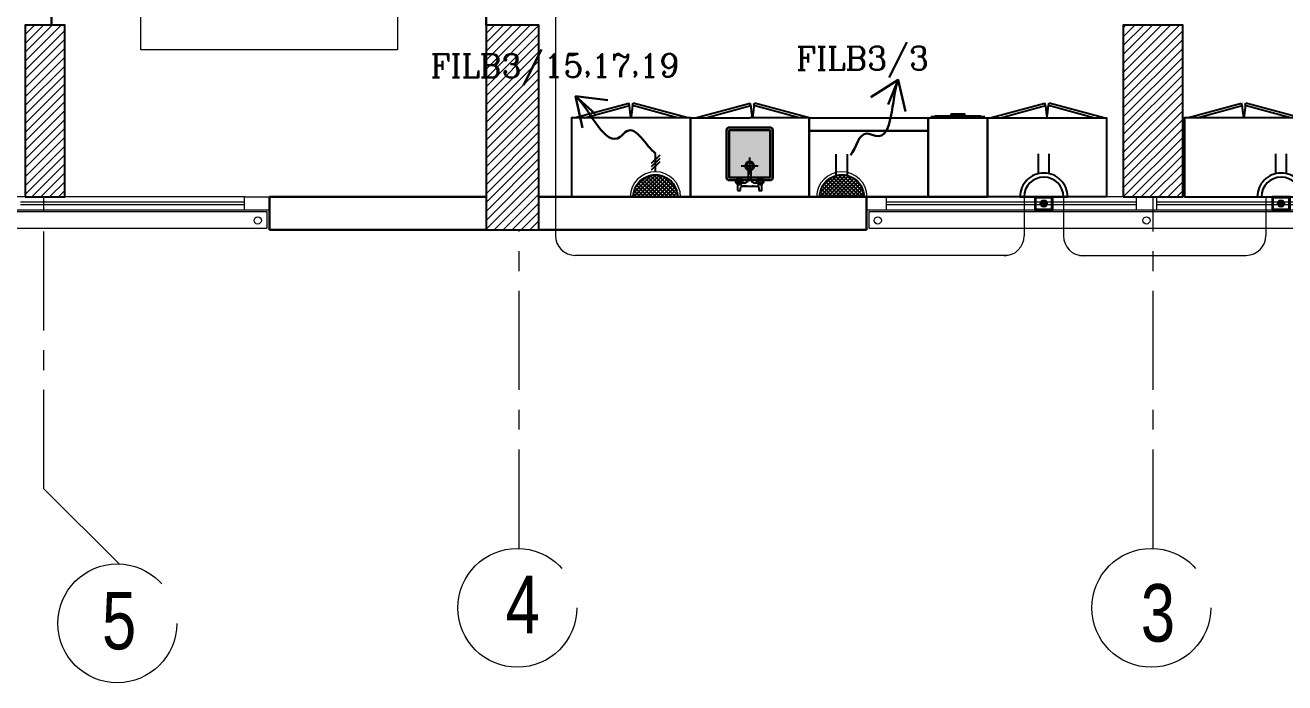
# Model space of a CAD drawing. Extents: x 1315 to 1416, y 473 to 837.
# Drawn here: x 1365.15 to 1374.68, y 610.18 to 615.15 of the extents above; entities that cross this region are included whole.
import ezdxf

# ---------------------------------------------------------------- set-up
doc = ezdxf.new("R2010")
doc.units = 0
doc.header["$MEASUREMENT"] = 0
for name, pattern in [('ACAD_ISO02W100', [15, 12, -3]), ('CENTERX2', [4, 2.5, -0.5, 0.5, -0.5]), ('DASHED', [19.05, 12.7, -6.35])]:
    doc.linetypes.add(name, pattern=pattern)
doc.layers.get('0').update_dxf_attribs({"color": 252, "linetype": 'CONTINUOUS', "lineweight": 30})
for name, color, linetype in [('-FUR', 252, 'CONTINUOUS'), ('E-SOCKETS', 6, 'CONTINUOUS'), ('POWER', 1, 'CONTINUOUS'), ('SAN', 252, 'CONTINUOUS'), ('WIRING', 4, 'CONTINUOUS')]:
    doc.layers.add(name, color=color, linetype=linetype)
for name, color, linetype, lineweight in [('axis', 252, 'CENTERX2', 5), ('Column', 252, 'CONTINUOUS', 25), ('elev', 252, 'CONTINUOUS', 9), ('Elevation', 252, 'CONTINUOUS', 18), ('hatch', 252, 'CONTINUOUS', 9), ('PLAN-ELEV', 252, 'CONTINUOUS', 5), ('txt in circle', 252, 'CONTINUOUS', 13), ('Wall', 252, 'CONTINUOUS', 30), ('WINDOW', 252, 'CONTINUOUS', 5), ('WIRRING', 3, 'CONTINUOUS', 5)]:
    doc.layers.add(name, color=color, linetype=linetype, lineweight=lineweight)
doc.styles.add('ARIAL', font='arial.ttf')
doc.styles.add('E80', font='romanc.shx')
doc.styles.add('SOSA2', font='SOSA.shx', dxfattribs={"width": 0.8})
doc.dimstyles.new('DIM-100-IN', dxfattribs={"dimtxt": 0.22, "dimasz": 0.1, "dimexe": 0.15, "dimexo": 0.15, "dimgap": 0, "dimtad": 0, "dimrnd": 0.05, "dimzin": 1, "dimdsep": 46, "dimtxsty": 'ARIAL', "dimblk": 'DOT', "dimcen": 0.2, "dimclrd": 256, "dimclre": 256, "dimclrt": 23, "dimadec": 0, "dimazin": 0, "dimtfac": 1, "dimtmove": 2, "dimatfit": 2, "dimldrblk": 'OPEN90', "dimfxl": 0.15, "dimfxlon": 1, "dimtolj": 1, "dimtzin": 0, "dimlwe": -1, "dimarcsym": 0})
pattern_1 = [(45, (1560.84348, 299.532407), (-0.0336759605, 0.0336759605), [])]

# ---------------------------------------------------------------- blocks, each defined once
blk = doc.blocks.new('A$C11ED6BD5')
at = {"layer": 'axis', "color": 0, "ltscale": 0.3}
for p, q in [((-17.05, -1.9611), (-17.05, 0.25)), ((-8.65, -2.4111), (-8.65, 0.25)), ((-13.45, -2.4111), (-13.45, 0))]:
    blk.add_line(p, q, dxfattribs=at)
at = {"layer": 'axis', "color": 0, "ltscale": 2}
blk.add_line((-17.05, -1.9611), (-16.4793, -2.5286), dxfattribs=at)
at = {"layer": 'axis', "color": 0}
for centre in [(-13.4634, -2.8609), (-8.6634, -2.8609), (-16.4927, -2.9784)]:
    blk.add_circle(centre, 0.45, dxfattribs=at)
at = {"layer": 'txt in circle', "color": 0, "ltscale": 0.01, "char_height": 0.4355, "attachment_point": 5, "style": 'SOSA2'}
for s, insert in [('4', (-13.4217, -2.8355)), ('5', (-16.4788, -2.9608)), ('3', (-8.6127, -2.9019))]:
    blk.add_mtext(s, dxfattribs=dict(at, insert=insert))
blk = doc.blocks.new('5')
at = {"layer": '-FUR', "linetype": 'ACAD_ISO02W100'}
for p, q in [((41999.7885, -66320.4478), (42000.6885, -66320.4478)), ((41999.8085, -66321.0478), (42000.2221, -66321.1587)), ((41999.8858, -66321.0478), (42000.2273, -66321.1393)), ((42000.5913, -66321.0478), (42000.2498, -66321.1393)), ((42000.6685, -66321.0478), (42000.255, -66321.1587)), ((42000.2273, -66321.1393), (42000.2221, -66321.1587)), ((42000.2498, -66321.1393), (42000.255, -66321.1587))]:
    blk.add_line(p, q, dxfattribs=at)
at = {"layer": '-FUR'}
blk.add_lwpolyline([(41999.7885, -66320.4478), (42000.6885, -66320.4478), (42000.6885, -66321.0478), (41999.7885, -66321.0478)], close=True, dxfattribs=at)
at = {"layer": '-FUR', "linetype": 'ACAD_ISO02W100'}
for centre, start, end in [((42001.7538, -66321.2808), 171.26112, 174.70691), ((41998.7233, -66321.2808), 5.29309, 8.73888)]:
    blk.add_arc(centre, 1.5331, start, end, dxfattribs=at)
blk = doc.blocks.new('YY5Y5')
at = {"layer": 'SAN', "color": 1}
for p, q in [((434.16, 537.56), (433.7, 538.02)), ((434.16, 536.15), (433.7, 535.69)), ((433.83, 542.04), (433.83, 538.56)), ((435.73, 542.41), (434.2, 542.41)), ((435.58, 537.56), (436.04, 538.02)), ((435.58, 536.15), (436.04, 535.69)), ((435.73, 540.55), (435.73, 542.41)), ((436.72, 537.65), (438.25, 537.65)), ((446.18, 539.55), (436.73, 539.55)), ((443.04, 539.55), (446.16, 539.55)), ((444.65, 537.65), (446.18, 537.65)), ((447.32, 537.56), (446.86, 538.02)), ((447.32, 536.15), (446.86, 535.69)), ((447.16, 542.41), (447.16, 540.55)), ((448.69, 542.41), (447.16, 542.41)), ((448.74, 537.56), (449.2, 538.02)), ((448.74, 536.15), (449.2, 535.69)), ((449.07, 538.56), (449.07, 542.04)), ((440.5, 535.4), (440.5, 528.74)), ((440.87, 528.36), (442.03, 528.36)), ((442.4, 528.74), (442.4, 535.4))]:
    blk.add_line(p, q, dxfattribs=at)
at = {"layer": 'SAN', "color": 1, "linetype": 'Continuous'}
blk.add_line((439.23, 539.55), (439.86, 539.55), dxfattribs=at)
at = {"layer": 'SAN', "color": 2, "linetype": 'DASHED'}
for points in [[(441.45, 532.42), (441.45, 521.63)], [(436.06, 527.03), (446.84, 527.03)]]:
    blk.add_lwpolyline(points, dxfattribs=at)
at = {"layer": 'SAN', "color": 1}
for centre, radius in [((434.87, 536.85), 2), ((434.87, 536.85), 1), ((434.87, 536.85), 0.8), ((448.03, 536.85), 2), ((448.03, 536.85), 1), ((448.03, 536.85), 0.8)]:
    blk.add_circle(centre, radius, dxfattribs=at)
for centre, radius, start, end in [((434.2, 542.04), 0.375, 90, 180), ((436.73, 540.55), 1, 180, 270), ((438.25, 535.4), 2.25, 0, 90), ((444.65, 535.4), 2.25, 90, 180), ((446.16, 540.55), 1, 270, 0), ((448.69, 542.04), 0.375, 0, 90), ((441.45, 527.03), 2.86, 109.43194, 70.56806), ((441.45, 527.03), 2.08, 117.27647, 62.72353), ((440.87, 528.74), 0.375, 180, 270), ((442.03, 528.74), 0.375, 270, 360)]:
    blk.add_arc(centre, radius, start, end, dxfattribs=at)
blk = doc.blocks.new('fd')
at = {"layer": '-FUR'}
h = blk.add_hatch(color=254, dxfattribs=at)
h.paths.add_polyline_path([(1322.6636, 576.6994), (1322.3536, 576.6994), (1322.3536, 577.0594), (1322.6636, 577.0594)], flags=16)
edge = h.paths.add_edge_path()
edge.add_line((1322.6636, 576.6794), (1322.3536, 576.6794))
edge.add_arc((1322.3536, 576.6994), 0.02, 180, 270, ccw=False)
edge.add_line((1322.3336, 576.6994), (1322.3336, 577.0594))
edge.add_arc((1322.3536, 577.0594), 0.02, 90, 180, ccw=False)
edge.add_line((1322.3536, 577.0794), (1322.6636, 577.0794))
edge.add_arc((1322.6636, 577.0594), 0.02, 0, 90, ccw=False)
edge.add_line((1322.6836, 577.0594), (1322.6836, 576.6994))
edge.add_arc((1322.6636, 576.6994), 0.02, -90, 0, ccw=False)
blk.add_hatch(color=253, dxfattribs=at).paths.add_polyline_path([(1322.6636, 577.0594), (1322.6636, 576.6994), (1322.3536, 576.6994), (1322.3536, 577.0594)])
h = blk.add_hatch(color=251, dxfattribs=at)
h.paths.add_polyline_path([(1322.6337, 577.0294), (1322.6636, 577.0594), (1322.6636, 576.6994), (1322.6336, 576.7294)])
h.paths.add_polyline_path([(1322.6336, 576.7294), (1322.6636, 576.6994), (1322.3536, 576.6994), (1322.3836, 576.7294)])
h = blk.add_hatch(color=252, dxfattribs=at)
h.paths.add_polyline_path([(1322.3836, 577.0294), (1322.3536, 577.0594), (1322.6636, 577.0594), (1322.6337, 577.0294)])
h.paths.add_polyline_path([(1322.3836, 576.7294), (1322.3536, 576.6994), (1322.3536, 577.0594), (1322.3836, 577.0294)])
for p, q in [((1322.4784, 577.2056), (1322.0597, 577.2056)), ((1322.4784, 577.2056), (1322.9597, 577.2056)), ((1322.0597, 576.6056), (1322.5097, 576.6056)), ((1322.9597, 576.6056), (1322.5097, 576.6056))]:
    blk.add_line(p, q, dxfattribs=at)
at = {"layer": '-FUR', "linetype": 'ACAD_ISO02W100'}
for p, q in [((1322.0597, 577.2056), (1322.5097, 577.2056)), ((1322.9597, 577.2056), (1322.5097, 577.2056)), ((1322.0997, 576.6056), (1322.5133, 576.4948)), ((1322.177, 576.6056), (1322.5185, 576.5141)), ((1322.8824, 576.6056), (1322.541, 576.5141)), ((1322.9597, 576.6056), (1322.5462, 576.4948)), ((1322.5185, 576.5141), (1322.5133, 576.4948)), ((1322.541, 576.5141), (1322.5462, 576.4948))]:
    blk.add_line(p, q, dxfattribs=at)
for centre, start, end in [((1324.045, 576.3727), 171.26112, 174.70691), ((1321.0144, 576.3727), 5.29309, 8.73888)]:
    blk.add_arc(centre, 1.5331, start, end, dxfattribs=at)
for p, q in [((1322.0597, 577.2056), (1322.0597, 576.6056)), ((1322.9597, 577.2056), (1322.9597, 576.6056))]:
    blk.add_line(p, q)
blk.add_lwpolyline([(1322.6636, 576.6794), (1322.3536, 576.6794, -0.414214), (1322.3336, 576.6994), (1322.3336, 577.0594, -0.414214), (1322.3536, 577.0794), (1322.6636, 577.0794, -0.414214), (1322.6836, 577.0594), (1322.6836, 576.6994, -0.414214)], format="xyb", close=True)
blk.add_lwpolyline([(1322.6636, 576.6794), (1322.3536, 576.6794, -0.414214), (1322.3336, 576.6994), (1322.3336, 577.0594, -0.414214), (1322.3536, 577.0794), (1322.6636, 577.0794, -0.414214), (1322.6836, 577.0594), (1322.6836, 576.6994, -0.414214)], format="xyb", close=True)
blk.add_lwpolyline([(1322.6636, 576.6994), (1322.3536, 576.6994), (1322.3536, 577.0594), (1322.6636, 577.0594)], close=True)
at = {"extrusion": (0, 0, -1), "xscale": 0.0121000000000322, "yscale": 0.0121000000000322, "zscale": -0.0121}
blk.add_blockref('YY5Y5', (-1327.8502, 570.5947), dxfattribs=at)
blk = doc.blocks.new('juy')
blk.add_line((1322.9597, 577.2056), (1322.9597, 576.6056))
blk.add_blockref('fd', (0, 0))
blk = doc.blocks.new('ba7es')
at = {"layer": '-FUR', "linetype": 'ACAD_ISO02W100'}
blk.add_line((1323.8895, 576.6578), (1322.9895, 576.6578), dxfattribs=at)
for p, q in [((1323.8895, 577.2578), (1322.9895, 577.2578)), ((1322.9895, 577.2578), (1322.9895, 576.6578)), ((1323.8895, 576.6578), (1323.8895, 577.2578)), ((1322.9895, 576.6578), (1322.9895, 576.7578)), ((1322.9895, 576.7578), (1323.8895, 576.7578))]:
    blk.add_line(p, q)
blk = doc.blocks.new('3')
at = {"layer": '-FUR', "linetype": 'ACAD_ISO02W100'}
blk.add_line((41990.0194, -66320.4802), (41990.4694, -66320.4802), dxfattribs=at)
at = {"layer": '-FUR'}
for p, q in [((41990.0394, -66321.0902), (41990.4494, -66321.0902)), ((41990.0694, -66321.0952), (41990.4194, -66321.0952))]:
    blk.add_line(p, q, dxfattribs=at)
blk.add_lwpolyline([(41990.0194, -66321.0802), (41990.4694, -66321.0802), (41990.4694, -66320.4802), (41990.0194, -66320.4802)], close=True, dxfattribs=at)
at = {"layer": '-FUR', "color": 1}
blk.add_lwpolyline([(41990.1944, -66321.1102), (41990.2944, -66321.1102), (41990.2944, -66321.1002), (41990.1944, -66321.1002)], close=True, dxfattribs=at)
blk = doc.blocks.new('LAB1')
h = blk.add_hatch(color=256)
h.set_gradient(color1=(255, 191, 127), color2=(255, 181, 107), one_color=1, tint=0.71)
h.paths.add_polyline_path([(991.8811, 470.2735), (991.5711, 470.2735), (991.5711, 469.9135), (991.8811, 469.9135)], flags=0)
edge = h.paths.add_edge_path(flags=17)
edge.add_line((991.8811, 470.2935), (991.5711, 470.2935))
edge.add_arc((991.5711, 470.2735), 0.02, 90, 180)
edge.add_line((991.5511, 470.2735), (991.5511, 469.9135))
edge.add_arc((991.5711, 469.9135), 0.02, 180, 270)
edge.add_line((991.5711, 469.8935), (991.8811, 469.8935))
edge.add_arc((991.8811, 469.9135), 0.02, 270, 360)
edge.add_line((991.9011, 469.9135), (991.9011, 470.2735))
edge.add_arc((991.8811, 470.2735), 0.02, 360, 450)
edge = h.paths.add_edge_path(flags=0)
edge.add_line((991.7145, 469.9805), (991.7145, 469.8999))
edge = h.paths.add_edge_path(flags=0)
edge.add_line((991.7376, 469.8999), (991.7376, 469.9805))
edge = h.paths.add_edge_path(flags=0)
edge.add_line((991.7261, 469.9359), (991.7261, 470.0664))
edge = h.paths.add_edge_path(flags=0)
edge.add_line((991.7913, 470.0012), (991.6608, 470.0012))
edge = h.paths.add_edge_path(flags=0)
edge.add_arc((991.7261, 470.0012), 0.0346, -70.56806, 250.56806, ccw=False)
edge = h.paths.add_edge_path(flags=0)
edge.add_arc((991.7261, 470.0012), 0.0251, -62.72353, 242.72353, ccw=False)
edge = h.paths.add_edge_path(flags=0)
edge.add_arc((991.7191, 469.9805), 0.00454, 90, 180, ccw=False)
edge = h.paths.add_edge_path(flags=0)
edge.add_arc((991.7331, 469.9805), 0.00454, 0, 90, ccw=False)
edge = h.paths.add_edge_path(flags=0)
edge.add_line((991.7331, 469.985), (991.7191, 469.985))
edge = h.paths.add_edge_path(flags=16)
edge.add_arc((991.6464, 469.8823), 0.0121, 0, 360, ccw=False)
edge = h.paths.add_edge_path(flags=16)
edge.add_line((991.7971, 469.8908), (991.7916, 469.8964))
edge = h.paths.add_edge_path(flags=16)
edge.add_line((991.8143, 469.8908), (991.8198, 469.8964))
edge = h.paths.add_edge_path(flags=16)
edge.add_line((991.6379, 469.8908), (991.6323, 469.8964))
edge = h.paths.add_edge_path(flags=16)
edge.add_line((991.655, 469.8908), (991.6606, 469.8964))
h = blk.add_hatch(color=256)
h.set_gradient(color1=(255, 191, 127), color2=(255, 181, 107), one_color=1, tint=0.71)
edge = h.paths.add_edge_path(flags=17)
edge.add_line((991.8811, 470.2935), (991.5711, 470.2935))
edge.add_arc((991.5711, 470.2735), 0.02, 90, 180)
edge.add_line((991.5511, 470.2735), (991.5511, 469.9135))
edge.add_arc((991.5711, 469.9135), 0.02, 180, 270)
edge.add_line((991.5711, 469.8935), (991.8811, 469.8935))
edge.add_arc((991.8811, 469.9135), 0.02, 270, 360)
edge.add_line((991.9011, 469.9135), (991.9011, 470.2735))
edge.add_arc((991.8811, 470.2735), 0.02, 360, 450)
h.paths.add_polyline_path([(991.8811, 470.2735), (991.5711, 470.2735), (991.5711, 469.9135), (991.8811, 469.9135)], flags=0)
edge = h.paths.add_edge_path(flags=0)
edge.add_line((991.7145, 469.9805), (991.7145, 469.8999))
edge = h.paths.add_edge_path(flags=0)
edge.add_line((991.7376, 469.8999), (991.7376, 469.9805))
edge = h.paths.add_edge_path(flags=0)
edge.add_line((991.7261, 469.9359), (991.7261, 470.0664))
edge = h.paths.add_edge_path(flags=0)
edge.add_line((991.7913, 470.0012), (991.6608, 470.0012))
edge = h.paths.add_edge_path(flags=0)
edge.add_arc((991.7261, 470.0012), 0.0346, -70.56806, 250.56806, ccw=False)
edge = h.paths.add_edge_path(flags=0)
edge.add_arc((991.7261, 470.0012), 0.0251, -62.72353, 242.72353, ccw=False)
edge = h.paths.add_edge_path(flags=0)
edge.add_arc((991.7191, 469.9805), 0.00454, 90, 180, ccw=False)
edge = h.paths.add_edge_path(flags=0)
edge.add_arc((991.7331, 469.9805), 0.00454, 0, 90, ccw=False)
edge = h.paths.add_edge_path(flags=0)
edge.add_line((991.7331, 469.985), (991.7191, 469.985))
edge = h.paths.add_edge_path(flags=16)
edge.add_arc((991.6464, 469.8823), 0.0121, 0, 360, ccw=False)
edge = h.paths.add_edge_path(flags=16)
edge.add_line((991.7971, 469.8908), (991.7916, 469.8964))
edge = h.paths.add_edge_path(flags=16)
edge.add_line((991.8143, 469.8908), (991.8198, 469.8964))
edge = h.paths.add_edge_path(flags=16)
edge.add_line((991.6379, 469.8908), (991.6323, 469.8964))
edge = h.paths.add_edge_path(flags=16)
edge.add_line((991.655, 469.8908), (991.6606, 469.8964))
h = blk.add_hatch(color=256)
h.set_gradient(color1=(255, 191, 127), color2=(255, 181, 107), one_color=1, tint=0.71)
edge = h.paths.add_edge_path(flags=16)
edge.add_line((991.8811, 470.2935), (991.5711, 470.2935))
edge.add_arc((991.5711, 470.2735), 0.02, 90, 180)
edge.add_line((991.5511, 470.2735), (991.5511, 469.9135))
edge.add_arc((991.5711, 469.9135), 0.02, 180, 270)
edge.add_line((991.5711, 469.8935), (991.8811, 469.8935))
edge.add_arc((991.8811, 469.9135), 0.02, 270, 360)
edge.add_line((991.9011, 469.9135), (991.9011, 470.2735))
edge.add_arc((991.8811, 470.2735), 0.02, 360, 450)
edge = h.paths.add_edge_path()
edge.add_arc((991.6464, 469.8823), 0.0242, 0, 360, ccw=False)
edge = h.paths.add_edge_path(flags=16)
edge.add_arc((991.6464, 469.8823), 0.0121, 0, 360, ccw=False)
edge = h.paths.add_edge_path(flags=16)
edge.add_arc((991.6464, 469.8823), 0.00968, 0, 360, ccw=False)
edge = h.paths.add_edge_path(flags=16)
edge.add_line((991.6379, 469.8908), (991.6323, 469.8964))
edge = h.paths.add_edge_path(flags=16)
edge.add_line((991.6379, 469.8737), (991.6323, 469.8682))
edge = h.paths.add_edge_path(flags=16)
edge.add_line((991.655, 469.8908), (991.6606, 469.8964))
edge = h.paths.add_edge_path(flags=16)
edge.add_line((991.655, 469.8737), (991.6606, 469.8682))
h = blk.add_hatch(color=256)
h.set_gradient(color1=(255, 191, 127), color2=(255, 181, 107), one_color=1, tint=0.71)
edge = h.paths.add_edge_path(flags=16)
edge.add_line((991.8811, 470.2935), (991.5711, 470.2935))
edge.add_arc((991.5711, 470.2735), 0.02, 90, 180)
edge.add_line((991.5511, 470.2735), (991.5511, 469.9135))
edge.add_arc((991.5711, 469.9135), 0.02, 180, 270)
edge.add_line((991.5711, 469.8935), (991.8811, 469.8935))
edge.add_arc((991.8811, 469.9135), 0.02, 270, 360)
edge.add_line((991.9011, 469.9135), (991.9011, 470.2735))
edge.add_arc((991.8811, 470.2735), 0.02, 360, 450)
edge = h.paths.add_edge_path()
edge.add_arc((991.8057, 469.8823), 0.0242, 0, 360, ccw=False)
edge = h.paths.add_edge_path(flags=16)
edge.add_arc((991.8057, 469.8823), 0.0121, 0, 360, ccw=False)
edge = h.paths.add_edge_path(flags=16)
edge.add_arc((991.8057, 469.8823), 0.00968, 0, 360, ccw=False)
edge = h.paths.add_edge_path(flags=16)
edge.add_line((991.7971, 469.8908), (991.7916, 469.8964))
edge = h.paths.add_edge_path(flags=16)
edge.add_line((991.7971, 469.8737), (991.7916, 469.8682))
edge = h.paths.add_edge_path(flags=16)
edge.add_line((991.8143, 469.8908), (991.8198, 469.8964))
edge = h.paths.add_edge_path(flags=16)
edge.add_line((991.8143, 469.8737), (991.8198, 469.8682))
h = blk.add_hatch(color=256)
h.set_gradient(color1=(255, 191, 127), color2=(255, 181, 107), one_color=1, tint=0.71)
edge = h.paths.add_edge_path(flags=16)
edge.add_line((991.8811, 470.2935), (991.5711, 470.2935))
edge.add_arc((991.5711, 470.2735), 0.02, 90, 180)
edge.add_line((991.5511, 470.2735), (991.5511, 469.9135))
edge.add_arc((991.5711, 469.9135), 0.02, 180, 270)
edge.add_line((991.5711, 469.8935), (991.8811, 469.8935))
edge.add_arc((991.8811, 469.9135), 0.02, 270, 360)
edge.add_line((991.9011, 469.9135), (991.9011, 470.2735))
edge.add_arc((991.8811, 470.2735), 0.02, 360, 450)
edge = h.paths.add_edge_path(flags=0)
edge.add_line((991.7145, 469.9805), (991.7145, 469.8999))
edge = h.paths.add_edge_path()
edge.add_arc((991.6873, 469.8999), 0.0272, 270, 360, ccw=False)
h = blk.add_hatch(color=256)
h.set_gradient(color1=(255, 191, 127), color2=(255, 181, 107), one_color=1, tint=0.71)
edge = h.paths.add_edge_path(flags=16)
edge.add_line((991.8811, 470.2935), (991.5711, 470.2935))
edge.add_arc((991.5711, 470.2735), 0.02, 90, 180)
edge.add_line((991.5511, 470.2735), (991.5511, 469.9135))
edge.add_arc((991.5711, 469.9135), 0.02, 180, 270)
edge.add_line((991.5711, 469.8935), (991.8811, 469.8935))
edge.add_arc((991.8811, 469.9135), 0.02, 270, 360)
edge.add_line((991.9011, 469.9135), (991.9011, 470.2735))
edge.add_arc((991.8811, 470.2735), 0.02, 360, 450)
edge = h.paths.add_edge_path(flags=0)
edge.add_line((991.7376, 469.8999), (991.7376, 469.9805))
edge = h.paths.add_edge_path()
edge.add_arc((991.7648, 469.8999), 0.0272, 180, 270, ccw=False)
h = blk.add_hatch(color=256)
h.set_gradient(color1=(255, 191, 127), color2=(255, 181, 107), one_color=1, tint=0.71)
edge = h.paths.add_edge_path(flags=16)
edge.add_line((991.8811, 470.2935), (991.5711, 470.2935))
edge.add_arc((991.5711, 470.2735), 0.02, 90, 180)
edge.add_line((991.5511, 470.2735), (991.5511, 469.9135))
edge.add_arc((991.5711, 469.9135), 0.02, 180, 270)
edge.add_line((991.5711, 469.8935), (991.8811, 469.8935))
edge.add_arc((991.8811, 469.9135), 0.02, 270, 360)
edge.add_line((991.9011, 469.9135), (991.9011, 470.2735))
edge.add_arc((991.8811, 470.2735), 0.02, 360, 450)
h.paths.add_polyline_path([(991.8811, 470.2735), (991.5711, 470.2735), (991.5711, 469.9135), (991.8811, 469.9135)], flags=0)
edge = h.paths.add_edge_path(flags=17)
edge.add_line((991.8811, 470.2935), (991.5711, 470.2935))
edge.add_arc((991.5711, 470.2735), 0.02, 90, 180)
edge.add_line((991.5511, 470.2735), (991.5511, 469.9135))
edge.add_arc((991.5711, 469.9135), 0.02, 180, 270)
edge.add_line((991.5711, 469.8935), (991.8811, 469.8935))
edge.add_arc((991.8811, 469.9135), 0.02, 270, 360)
edge.add_line((991.9011, 469.9135), (991.9011, 470.2735))
edge.add_arc((991.8811, 470.2735), 0.02, 360, 450)
edge = h.paths.add_edge_path(flags=0)
edge.add_line((991.7145, 469.9805), (991.7145, 469.8999))
edge = h.paths.add_edge_path(flags=0)
edge.add_line((991.7376, 469.8999), (991.7376, 469.9805))
edge = h.paths.add_edge_path(flags=0)
edge.add_line((991.7261, 469.9359), (991.7261, 470.0664))
edge = h.paths.add_edge_path(flags=0)
edge.add_line((991.7913, 470.0012), (991.6608, 470.0012))
edge = h.paths.add_edge_path(flags=0)
edge.add_arc((991.7261, 470.0012), 0.0346, -70.56806, 250.56806, ccw=False)
edge = h.paths.add_edge_path(flags=0)
edge.add_arc((991.7261, 470.0012), 0.0251, -62.72353, 242.72353, ccw=False)
edge = h.paths.add_edge_path(flags=0)
edge.add_arc((991.7191, 469.9805), 0.00454, 90, 180, ccw=False)
edge = h.paths.add_edge_path(flags=0)
edge.add_arc((991.7331, 469.9805), 0.00454, 0, 90, ccw=False)
edge = h.paths.add_edge_path(flags=0)
edge.add_line((991.7331, 469.985), (991.7191, 469.985))
edge = h.paths.add_edge_path(flags=16)
edge.add_arc((991.8057, 469.8823), 0.0121, 0, 360, ccw=False)
edge = h.paths.add_edge_path(flags=16)
edge.add_arc((991.6464, 469.8823), 0.0121, 0, 360, ccw=False)
edge = h.paths.add_edge_path(flags=16)
edge.add_line((991.7971, 469.8908), (991.7916, 469.8964))
edge = h.paths.add_edge_path(flags=16)
edge.add_line((991.8143, 469.8908), (991.8198, 469.8964))
edge = h.paths.add_edge_path(flags=16)
edge.add_line((991.6379, 469.8908), (991.6323, 469.8964))
edge = h.paths.add_edge_path(flags=16)
edge.add_line((991.655, 469.8908), (991.6606, 469.8964))
h = blk.add_hatch(color=256)
h.set_gradient(color1=(255, 191, 127), color2=(255, 181, 107), one_color=1, tint=0.71)
edge = h.paths.add_edge_path()
edge.add_arc((991.6464, 469.8823), 0.0242, 0, 360, ccw=False)
edge = h.paths.add_edge_path(flags=16)
edge.add_arc((991.6464, 469.8823), 0.0121, 0, 360, ccw=False)
edge = h.paths.add_edge_path(flags=16)
edge.add_arc((991.6464, 469.8823), 0.00968, 0, 360, ccw=False)
edge = h.paths.add_edge_path(flags=16)
edge.add_line((991.6379, 469.8908), (991.6323, 469.8964))
edge = h.paths.add_edge_path(flags=16)
edge.add_line((991.6379, 469.8737), (991.6323, 469.8682))
edge = h.paths.add_edge_path(flags=16)
edge.add_line((991.655, 469.8908), (991.6606, 469.8964))
edge = h.paths.add_edge_path(flags=16)
edge.add_line((991.655, 469.8737), (991.6606, 469.8682))
h = blk.add_hatch(color=256)
h.set_gradient(color1=(255, 191, 127), color2=(255, 181, 107), one_color=1, tint=0.71)
edge = h.paths.add_edge_path()
edge.add_arc((991.8057, 469.8823), 0.0242, 0, 360, ccw=False)
edge = h.paths.add_edge_path(flags=16)
edge.add_arc((991.8057, 469.8823), 0.00968, 0, 360, ccw=False)
edge = h.paths.add_edge_path(flags=16)
edge.add_line((991.7971, 469.8908), (991.7916, 469.8964))
edge = h.paths.add_edge_path(flags=16)
edge.add_line((991.7971, 469.8737), (991.7916, 469.8682))
edge = h.paths.add_edge_path(flags=16)
edge.add_line((991.8143, 469.8908), (991.8198, 469.8964))
edge = h.paths.add_edge_path(flags=16)
edge.add_line((991.8143, 469.8737), (991.8198, 469.8682))
h = blk.add_hatch(color=256)
h.set_gradient(color1=(255, 191, 127), color2=(255, 181, 107), one_color=1, tint=0.71)
edge = h.paths.add_edge_path(flags=17)
edge.add_arc((991.8057, 469.8823), 0.0121, 0, 360, ccw=False)
edge = h.paths.add_edge_path(flags=16)
edge.add_arc((991.8057, 469.8823), 0.00968, 0, 360, ccw=False)
edge = h.paths.add_edge_path(flags=16)
edge.add_line((991.7971, 469.8908), (991.7916, 469.8964))
edge = h.paths.add_edge_path(flags=16)
edge.add_line((991.7971, 469.8737), (991.7916, 469.8682))
edge = h.paths.add_edge_path(flags=16)
edge.add_line((991.8143, 469.8908), (991.8198, 469.8964))
edge = h.paths.add_edge_path(flags=16)
edge.add_line((991.8143, 469.8737), (991.8198, 469.8682))
at = {"xscale": -1, "rotation": 180}
for name, p in [('5', (-41009.4114, -65850.6805)), ('juy', (-330.7826, 1046.9729)), ('5', (-41004.7709, -65850.6805)), ('3', (-40996.9423, -65850.7129))]:
    blk.add_blockref(name, p, dxfattribs=at)
at = {"rotation": 179.999999999975}
for name, p in [('5', (42994.2157, -65850.6805)), ('ba7es', (2316.0667, 1047.0251))]:
    blk.add_blockref(name, p, dxfattribs=at)
blk = doc.blocks.new('DOUBLEX POWER SOCKET')
at = {"layer": 'POWER', "ltscale": 0.05}
h = blk.add_hatch(dxfattribs=at)
h.set_pattern_fill('ANSI37', color=213, scale=0.000177778, angle=-90, style=0)
h.set_pattern_definition([(135, (-134.804893, -140.661473), (0.0117851071, 0.0117851071), []), (45, (-134.804893, -140.661473), (0.0117851071, -0.0117851071), [])])
edge = h.paths.add_edge_path()
edge.add_line((112.7598, -131.9321), (112.4931, -131.9321))
edge.add_ellipse((112.6264, -131.9321), major_axis=(0.1333, 0), ratio=1, start_angle=0.00923, end_angle=180.00923, ccw=False)
at = {"color": 7}
blk.add_arc((112.6264, -131.9321), 0.1515, 0, 180, dxfattribs=at)
at = {"layer": 'POWER', "color": 6}
for p, q in [((112.5918, -131.8033), (112.5918, -131.6747)), ((112.6611, -131.8033), (112.6611, -131.6747)), ((112.8264, -131.9321), (112.4264, -131.9321))]:
    blk.add_line(p, q, dxfattribs=at)
at = {"layer": 'POWER', "color": 6, "extrusion": (0, 0, -1)}
blk.add_ellipse((112.6264, -131.9321), major_axis=(0.1333, 0), ratio=1, start_param=3.141431, end_param=6.283024, dxfattribs=at)
blk = doc.blocks.new('DOPLEX SOCKET WP')
at = {"layer": 'E-SOCKETS'}
blk.add_hatch(color=2, dxfattribs=at).paths.add_polyline_path([(48.2533, -124.2906, -1), (48.301, -124.2906, -1)])
at = {"layer": 'E-SOCKETS', "color": 2}
for p, q in [((48.2373, -124.0647), (48.2373, -123.9156)), ((48.3173, -124.0647), (48.3173, -123.9156)), ((48.0968, -124.2406), (48.4575, -124.2406)), ((48.1027, -124.2406), (48.4515, -124.2406))]:
    blk.add_line(p, q, dxfattribs=at)
for points in [[(48.3454, -124.2406), (48.2089, -124.2406), (48.2089, -124.3406), (48.3454, -124.3406)], [(48.3388, -124.2471), (48.2154, -124.2471), (48.2154, -124.3341), (48.3388, -124.3341)]]:
    blk.add_lwpolyline(points, close=True, dxfattribs=at)
blk.add_circle((48.2771, -124.2906), 0.0239, dxfattribs=at)
at = {"layer": 'E-SOCKETS', "color": 7, "linetype": 'DASHED'}
blk.add_arc((48.2771, -124.2406), 0.1804, 0, 180, dxfattribs=at)
at = {"layer": 'E-SOCKETS', "color": 2}
blk.add_arc((48.2771, -124.2406), 0.1491, 0, 180, dxfattribs=at)
blk = doc.blocks.new('INDUSTRIAL SOCKET 3PH')
at = {"layer": 'POWER', "ltscale": 0.05}
h = blk.add_hatch(dxfattribs=at)
h.set_pattern_fill('ANSI37', color=213, scale=0.00022374, style=0)
h.set_pattern_definition([(225, (63.929094, -429.509574), (-0.0148320304, 0.0148320304), []), (135, (63.929094, -429.509574), (0.0148320304, 0.0148320304), [])])
edge = h.paths.add_edge_path()
edge.add_line((52.9429, -117.9395), (52.9429, -118.2751))
edge.add_ellipse((52.9429, -118.1073), major_axis=(0, 0.1678), ratio=1, start_angle=0.00923, end_angle=180.00923, ccw=False)
at = {"color": 7}
blk.add_arc((52.9429, -118.1073), 0.1907, 90, 270, dxfattribs=at)
at = {"layer": 'POWER', "color": 6}
for p, q in [((52.9429, -117.8556), (52.9429, -118.359)), ((52.6876, -118.1383), (52.6233, -118.0719)), ((52.7131, -118.1384), (52.6488, -118.072)), ((52.7386, -118.1384), (52.6743, -118.0721)), ((52.7521, -118.1073), (52.6136, -118.107))]:
    blk.add_line(p, q, dxfattribs=at)
at = {"layer": 'POWER', "color": 6, "extrusion": (0, 0, -1)}
blk.add_ellipse((52.9429, -118.1073), major_axis=(0, 0.1678), ratio=1, start_param=3.141431, end_param=6.283024, dxfattribs=at)
blk = doc.blocks.new('_Dot')
at = {"color": 0, "linetype": 'ByBlock', "lineweight": -2}
blk.add_line((-0.5, 0), (-1, 0), dxfattribs=at)
at = {"color": 0, "linetype": 'ByBlock', "const_width": 0.5}
blk.add_lwpolyline([(-0.25, 0, 1), (0.25, 0, 1)], format="xyb", close=True, dxfattribs=at)

msp = doc.modelspace()

# ---------------------------------------------------------------- hatches: boundary and pattern name
at = {"layer": 'hatch'}
h = msp.add_hatch(dxfattribs=at)
h.set_pattern_fill('ANSI31', color=256, scale=0.015, style=0)
h.set_pattern_definition([(45, (1560.84348, 299.782407), (-0.0336759605, 0.0336759605), [])])
h.paths.add_polyline_path([(1365.1463, 613.8545), (1365.4463, 613.8545), (1365.4463, 615.1545), (1365.1463, 615.1545)])
h = msp.add_hatch(dxfattribs=at)
h.set_pattern_fill('ANSI31', color=256, scale=0.015, style=0)
h.set_pattern_definition(pattern_1)
h.paths.add_polyline_path([(1368.6363, 613.6045), (1369.0363, 613.6045), (1369.0363, 615.1545), (1368.6363, 615.1545)])
h = msp.add_hatch(dxfattribs=at)
h.set_pattern_fill('ANSI31', color=256, scale=0.015, style=0)
h.set_pattern_definition(pattern_1)
h.paths.add_polyline_path([(1373.4613, 613.8545), (1373.9113, 613.8545), (1373.9113, 615.1545), (1373.4613, 615.1545)])

# ---------------------------------------------------------------- linework, layer by layer
at = {"layer": 'Column'}
for points in [[(1365.1463, 613.8545), (1365.4463, 613.8545), (1365.4463, 615.1545), (1365.1463, 615.1545)], [(1368.6363, 613.6045), (1369.0363, 613.6045), (1369.0363, 615.1545), (1368.6363, 615.1545)], [(1373.4613, 613.8545), (1373.9113, 613.8545), (1373.9113, 615.1545), (1373.4613, 615.1545)]]:
    msp.add_lwpolyline(points, close=True, dxfattribs=at)
at = {"layer": 'elev', "linetype": 'Continuous'}
for points in [[(1366.8063, 613.8545), (1366.9963, 613.8545), (1366.9963, 613.7545), (1366.8063, 613.7545)], [(1371.5163, 613.8545), (1371.6663, 613.8545), (1371.6663, 613.7545), (1371.5163, 613.7545)], [(1373.5613, 613.8545), (1373.7113, 613.8545), (1373.7113, 613.7545), (1373.5613, 613.7545)]]:
    msp.add_lwpolyline(points, close=True, dxfattribs=at)
at = {"layer": 'Elevation'}
for points in [[(1353.3263, 613.7445), (1366.9763, 613.7445), (1366.9763, 613.6145), (1353.3263, 613.6145)], [(1371.5363, 613.7445), (1378.2263, 613.7445), (1378.2263, 613.6145), (1371.5363, 613.6145)]]:
    msp.add_lwpolyline(points, close=True, dxfattribs=at)
for centre in [(1366.9071, 613.6765), (1371.6018, 613.6765), (1373.6363, 613.6765)]:
    msp.add_circle(centre, 0.0273, dxfattribs=at)
at = {"layer": 'PLAN-ELEV'}
for p, q in [((1366.0213, 614.969), (1366.0213, 619.7419)), ((1367.9663, 616.6288, 0.05), (1367.9663, 614.969, 0.05)), ((1367.9663, 614.969, 0.05), (1366.0213, 614.969, 0.05))]:
    msp.add_line(p, q, dxfattribs=at)
at = {"layer": 'Wall', "linetype": 'Continuous'}
for p, q in [((1365.3463, 622.0545), (1365.3463, 615.1545)), ((1368.6363, 613.8545), (1366.9963, 613.8545)), ((1366.9963, 613.8545), (1366.9963, 613.6045)), ((1371.5163, 613.8545), (1369.0363, 613.8545)), ((1371.5163, 613.8545), (1371.5163, 613.6045)), ((1368.6363, 613.6045), (1366.9963, 613.6045)), ((1371.5163, 613.6045), (1369.0363, 613.6045))]:
    msp.add_line(p, q, dxfattribs=at)
at = {"layer": 'Wall', "linetype": 'Continuous', "elevation": -0.1}
msp.add_lwpolyline([(1368.6363, 621.8939), (1368.6363, 615.1545)], dxfattribs=at)
at = {"layer": 'WINDOW', "linetype": 'Continuous'}
for p, q in [((1366.8063, 613.8545), (1362.6113, 613.8545)), ((1373.4613, 613.8545), (1371.6663, 613.8545)), ((1375.9613, 613.8545), (1373.7113, 613.8545)), ((1366.8063, 613.7545), (1362.6113, 613.7545)), ((1366.8063, 613.8145), (1365.1113, 613.8145)), ((1366.8063, 613.7945), (1365.1113, 613.7945)), ((1373.5613, 613.8145), (1371.6663, 613.8145)), ((1373.5613, 613.7945), (1371.6663, 613.7945)), ((1373.5613, 613.7545), (1371.6663, 613.7545)), ((1375.9613, 613.8145), (1373.7113, 613.8145)), ((1375.9613, 613.7945), (1373.7113, 613.7945)), ((1375.9613, 613.7545), (1373.7113, 613.7545))]:
    msp.add_line(p, q, dxfattribs=at)
at = {"layer": 'WIRRING', "color": 3}
for p, q in [((1369.1613, 620.4518), (1369.1613, 613.5619)), ((1372.7099, 613.8545), (1372.7099, 613.5592)), ((1373.0081, 613.8545), (1373.0081, 613.5592)), ((1372.5881, 613.4119), (1369.3113, 613.4119)), ((1373.1298, 613.4119), (1374.3909, 613.4119))]:
    msp.add_line(p, q, dxfattribs=at)
at = {"layer": 'WIRRING', "linetype": 'Continuous'}
msp.add_line((1374.5409, 613.8582), (1374.5409, 613.5619), dxfattribs=at)
at = {"layer": 'WIRRING', "color": 3}
for centre, start, end in [((1369.3113, 613.5619), 180, 270), ((1372.5599, 613.5592), 270, 0), ((1373.1581, 613.5592), 180, 270), ((1374.3909, 613.5619), 270, 360)]:
    msp.add_arc(centre, 0.15, start, end, dxfattribs=at)

# ---------------------------------------------------------------- block references
at = {"color": 3}
msp.add_blockref('LAB1', (378.906, 144.0871), dxfattribs=at)
at = {"layer": 'axis'}
msp.add_blockref('A$C11ED6BD5', (1382.3363, 613.6045), dxfattribs=at)
at = {"layer": 'WIRRING', "linetype": 'Continuous', "rotation": 270}
msp.add_blockref('INDUSTRIAL SOCKET 3PH', (1488.0259, 666.7973), dxfattribs=at)
at = {"layer": 'WIRRING', "linetype": 'Continuous', "xscale": 1.258540144319567, "yscale": 1.258540144319567, "zscale": 1.258540144319567}
msp.add_blockref('DOUBLEX POWER SOCKET', (1229.5851, 779.8963), dxfattribs=at)
at = {"layer": 'WIRRING', "linetype": 'Continuous'}
for p in [(1324.5819, 738.0951), (1326.3788, 738.0951)]:
    msp.add_blockref('DOPLEX SOCKET WP', p, dxfattribs=at)

# ---------------------------------------------------------------- texts
at = {"layer": 'WIRING', "color": 7, "extrusion": (5.9614e-05, -0.021173, 0.999776), "style": 'E80'}
for s, p in [('FILB3/3', (1372.71, 610.8148, -12.936)), ('FILB3/15,17,19', (1369.9415, 610.7637, -13.0349))]:
    msp.add_text(s, height=0.1764, dxfattribs=at).set_placement(p)

# ---------------------------------------------------------------- leaders
at = {"layer": 'WIRRING', "color": 6, "linetype": 'ByBlock', "path_type": 1}
for points in [[(1371.7575, 614.7397), (1371.584, 614.3175), (1371.5195, 614.3351), (1371.3967, 614.1704)], [(1369.3144, 614.6169), (1369.6519, 614.3096), (1369.7027, 614.3532), (1369.9189, 614.1837)]]:
    msp.add_leader(points, dimstyle='DIM-100-IN', override={"dimasz": 0.2, "dimgap": 0.1, "dimtad": 0, "dimfxl": 1.25, "dimfxlon": 1}, dxfattribs=at)

doc.saveas('drawing.dxf')
